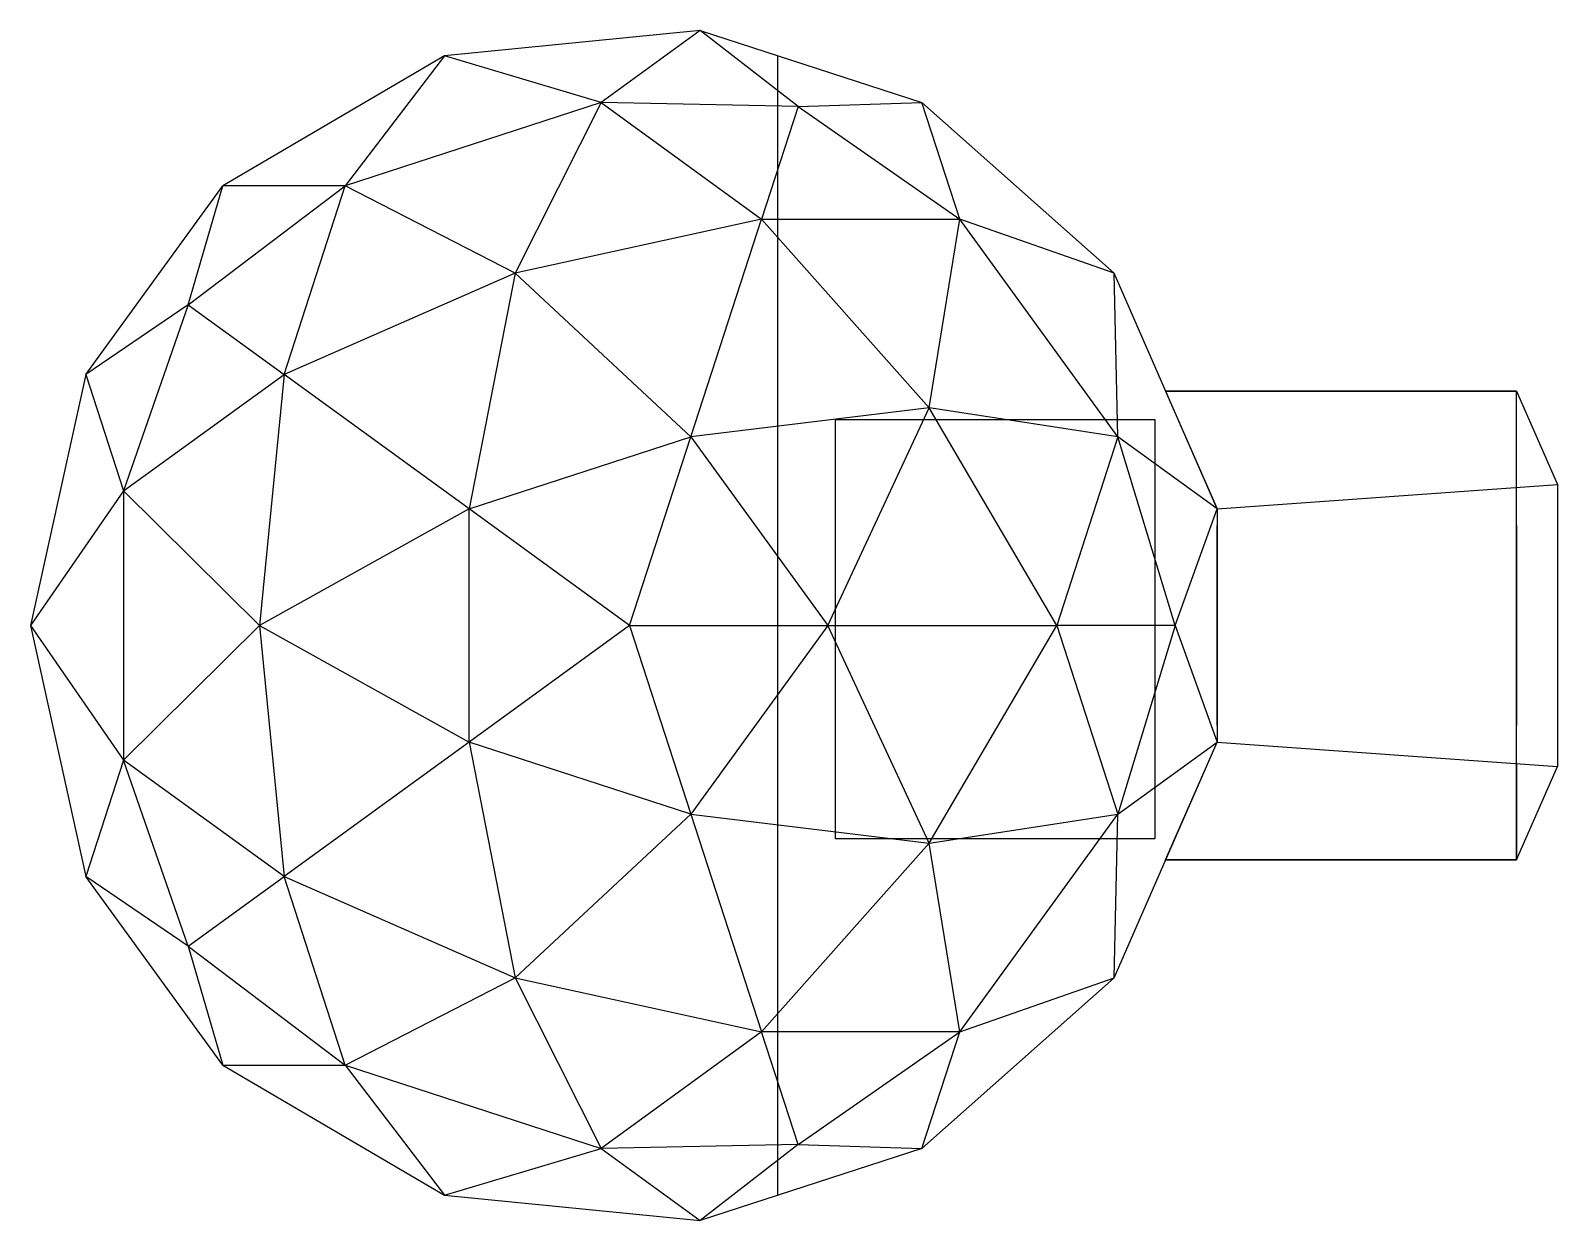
# Model space of a CAD drawing. Header units: millimetres. Extents: x -3000 to 4647, y -2979 to 2979.
import ezdxf

# ---------------------------------------------------------------- set-up
doc = ezdxf.new("R2010")
doc.units = ezdxf.units.MM

msp = doc.modelspace()

# ---------------------------------------------------------------- linework, layer by layer
at = {"color": 1, "ltscale": 100, "extrusion": (-0.276393, 0.850651, -0.447214)}
for p, q in [((354.1, 2979, 572.9), (-927.1, 2853.2, 572.9)), ((354.1, 2979, -1927.1), (-927.1, 2853.2, -1927.1)), ((-927.1, 2853.2, 572.9), (-2037.5, 2201.9, 572.9)), ((-927.1, 2853.2, -1927.1), (-2037.5, 2201.9, -1927.1)), ((-927.1, 2853.2, 572.9), (-1423.7, 2201.9, 1566.2)), ((-142.5, 2618.2, 1566.2), (-927.1, 2853.2, 572.9))]:
    msp.add_line(p, q, dxfattribs=at)
at = {"color": 5, "ltscale": 100, "extrusion": (0.276393, 0.850651, 0.447214)}
for p, q in [((354.1, 2979, 572.9), (-142.5, 2618.2, 1566.2)), ((-142.5, 2618.2, 1566.2), (661, 2034.4, 2180)), ((1654.2, 2034.4, 1566.2), (1464.6, 2618.2, 572.9)), ((661, 2034.4, 2180), (1654.2, 2034.4, 1566.2))]:
    msp.add_line(p, q, dxfattribs=at)
at = {"color": 2, "ltscale": 100, "extrusion": (0.262866, 0.809017, -0.525731)}
msp.add_line((844.2, 2598.1, 1365.9), (354.1, 2979, 572.9), dxfattribs=at)
at = {"color": 5, "ltscale": 100}
for p, q in [((354.1, 2979, 572.9), (1464.6, 2618.2, 572.9)), ((354.1, 2979, -1927.1), (1464.6, 2618.2, -1927.1)), ((-2723.8, 1257.3, 572.9), (-2037.5, 2201.9, 572.9)), ((-2723.8, 1257.3, -1927.1), (-2037.5, 2201.9, -1927.1)), ((-803.5, 583.8, 2888.2), (306.9, 944.6, 2888.2)), ((306.9, 944.6, 2888.2), (993.2, 0, 2888.2)), ((-803.5, -583.8, 2888.2), (-803.5, 583.8, 2888.2)), ((2942.6, 583.8, 572.9), (2942.6, -583.8, 572.9)), ((2942.6, 583.8, -1927.1), (2942.6, -583.8, -1927.1)), ((993.2, 0, 2888.2), (306.9, -944.6, 2888.2)), ((306.9, -944.6, 2888.2), (-803.5, -583.8, 2888.2)), ((-2037.5, -2201.9, 572.9), (-2723.8, -1257.3, 572.9)), ((-2037.5, -2201.9, -1927.1), (-2723.8, -1257.3, -1927.1)), ((1464.6, -2618.2, 572.9), (354.1, -2979, 572.9)), ((1464.6, -2618.2, -1927.1), (354.1, -2979, -1927.1))]:
    msp.add_line(p, q, dxfattribs=at)
at = {"color": 3, "ltscale": 100}
for p, q in [((-142.5, 2618.2, 1566.2), (-1423.7, 2201.9, 1566.2)), ((306.9, 944.6, 2888.2), (661, 2034.4, 2180)), ((2446, 944.6, 1566.2), (1654.2, 2034.4, 1566.2)), ((-803.5, 583.8, 2888.2), (-1730.6, 1257.3, 2180)), ((-2534.1, 673.5, 1566.2), (-2534.1, -673.5, 1566.2)), ((993.2, 0, 2888.2), (2139.1, 0, 2180)), ((-803.5, -583.8, 2888.2), (-1730.6, -1257.3, 2180)), ((306.9, -944.6, 2888.2), (661, -2034.4, 2180)), ((1654.2, -2034.4, 1566.2), (2446, -944.6, 1566.2)), ((-1423.7, -2201.9, 1566.2), (-142.5, -2618.2, 1566.2))]:
    msp.add_line(p, q, dxfattribs=at)
at = {"color": 1, "ltscale": 100}
for p, q in [((-142.5, 2618.2, 1566.2), (-572.9, 1763.4, 2427.1)), ((-572.9, 1763.4, 2427.1), (-1423.7, 2201.9, 1566.2)), ((661, 2034.4, 2180), (-572.9, 1763.4, 2427.1)), ((1500, 1089.8, 2427.1), (661, 2034.4, 2180)), ((1500, 1089.8, 2427.1), (1654.2, 2034.4, 1566.2)), ((-572.9, 1763.4, 2427.1), (-1730.6, 1257.3, 2180)), ((-1730.6, 1257.3, 2180), (-1854.1, 0, 2427.1)), ((2139.1, 0, 2180), (1500, 1089.8, 2427.1)), ((2446, 944.6, 1566.2), (1500, 1089.8, 2427.1)), ((-2534.1, 673.5, 1566.2), (-1854.1, 0, 2427.1)), ((1500, -1089.8, 2427.1), (2139.1, 0, 2180)), ((-1854.1, 0, 2427.1), (-2534.1, -673.5, 1566.2)), ((-1854.1, 0, 2427.1), (-1730.6, -1257.3, 2180)), ((1500, -1089.8, 2427.1), (2446, -944.6, 1566.2)), ((661, -2034.4, 2180), (1500, -1089.8, 2427.1)), ((1654.2, -2034.4, 1566.2), (1500, -1089.8, 2427.1)), ((-1730.6, -1257.3, 2180), (-572.9, -1763.4, 2427.1)), ((-1423.7, -2201.9, 1566.2), (-572.9, -1763.4, 2427.1)), ((-572.9, -1763.4, 2427.1), (661, -2034.4, 2180)), ((-572.9, -1763.4, 2427.1), (-142.5, -2618.2, 1566.2))]:
    msp.add_line(p, q, dxfattribs=at)
at = {"color": 2, "ltscale": 100, "extrusion": (-0.587785, 0.809017, -4.3344e-10)}
msp.add_line((844.2, 2598.1, 1365.9), (-142.5, 2618.2, 1566.2), dxfattribs=at)
at = {"color": 2, "ltscale": 100, "extrusion": (0.951057, 0.309017, 3.61509e-10)}
msp.add_line((844.2, 2598.1, 1365.9), (1464.6, 2618.2, 572.9), dxfattribs=at)
at = {"color": 1, "ltscale": 100, "extrusion": (0.723607, 0.525731, -0.447214)}
for p, q in [((2427.1, 1763.4, 572.9), (1464.6, 2618.2, 572.9)), ((2427.1, 1763.4, -1927.1), (1464.6, 2618.2, -1927.1)), ((2427.1, 1763.4, 572.9), (1654.2, 2034.4, 1566.2)), ((2942.6, 583.8, 572.9), (2427.1, 1763.4, 572.9)), ((2446, 944.6, 1566.2), (2427.1, 1763.4, 572.9)), ((2942.6, 583.8, -1927.1), (2427.1, 1763.4, -1927.1))]:
    msp.add_line(p, q, dxfattribs=at)
at = {"color": 2, "ltscale": 100, "extrusion": (-0.425325, 0.309017, 0.850651)}
for p, q in [((844.2, 2598.1, 1365.9), (661, 2034.4, 2180)), ((-2210.1, -1605.7, 1365.9), (-2534.1, -673.5, 1566.2))]:
    msp.add_line(p, q, dxfattribs=at)
at = {"color": 2, "ltscale": 100, "extrusion": (0.525731, -4.48246e-10, 0.850651)}
msp.add_line((844.2, 2598.1, 1365.9), (1654.2, 2034.4, 1566.2), dxfattribs=at)
at = {"color": 2, "ltscale": 100, "extrusion": (4.91307e-10, 1, 3.61509e-10)}
msp.add_line((-2210.1, 1605.7, 1365.9), (-2037.5, 2201.9, 572.9), dxfattribs=at)
at = {"color": 2, "ltscale": 100, "extrusion": (0.16246, 0.5, 0.850651)}
for p, q in [((-2210.1, 1605.7, 1365.9), (-1423.7, 2201.9, 1566.2)), ((2731.8, 0, 1365.9), (2139.1, 0, 2180))]:
    msp.add_line(p, q, dxfattribs=at)
at = {"color": 5, "ltscale": 100, "extrusion": (-0.723607, 0.525731, 0.447214)}
for p, q in [((-1423.7, 2201.9, 1566.2), (-2037.5, 2201.9, 572.9)), ((-1730.6, 1257.3, 2180), (-1423.7, 2201.9, 1566.2)), ((-2723.8, 1257.3, 572.9), (-2534.1, 673.5, 1566.2)), ((-2534.1, 673.5, 1566.2), (-1730.6, 1257.3, 2180))]:
    msp.add_line(p, q, dxfattribs=at)
at = {"color": 1, "ltscale": 100, "extrusion": (0.587785, 0.809017, 0)}
for p, q in [((-572.9, 1763.4, 2427.1), (-803.5, 583.8, 2888.2)), ((306.9, 944.6, 2888.2), (-572.9, 1763.4, 2427.1))]:
    msp.add_line(p, q, dxfattribs=at)
at = {"color": 2, "ltscale": 100, "extrusion": (-0.688191, 0.5, -0.525731)}
msp.add_line((-2210.1, 1605.7, 1365.9), (-2723.8, 1257.3, 572.9), dxfattribs=at)
at = {"color": 2, "ltscale": 100, "extrusion": (-0.951057, -0.309017, -4.3344e-10)}
msp.add_line((-2210.1, 1605.7, 1365.9), (-2534.1, 673.5, 1566.2), dxfattribs=at)
at = {"color": 2, "ltscale": 100, "extrusion": (-0.425325, -0.309017, 0.850651)}
for p, q in [((-2210.1, 1605.7, 1365.9), (-1730.6, 1257.3, 2180)), ((844.2, -2598.1, 1365.9), (-142.5, -2618.2, 1566.2))]:
    msp.add_line(p, q, dxfattribs=at)
at = {"color": 1, "ltscale": 100, "extrusion": (-0.894427, 0, -0.447214)}
for p, q in [((-2723.8, 1257.3, 572.9), (-3000, 0, 572.9)), ((-2723.8, 1257.3, -1927.1), (-3000, 0, -1927.1)), ((-2534.1, 673.5, 1566.2), (-3000, 0, 572.9)), ((-3000, 0, 572.9), (-2723.8, -1257.3, 572.9)), ((-3000, 0, 572.9), (-2534.1, -673.5, 1566.2)), ((-3000, 0, -1927.1), (-2723.8, -1257.3, -1927.1))]:
    msp.add_line(p, q, dxfattribs=at)
at = {"ltscale": 100, "extrusion": (-1, 0, 0)}
for p, q in [((4442.6, 1173.6, -527.1), (2684.8, 1173.6, -527.1)), ((2684.8, 1173.6, -527.1), (2942.6, 583.8, 572.9)), ((2684.8, 1173.6, -527.1), (2684.8, 1173.6, -1927.1)), ((4442.6, 1173.6, -527.1), (4647.2, 705.7, 345.7)), ((2684.8, -1173.6, -527.1), (2942.6, -583.8, 572.9)), ((4442.6, -1173.6, -527.1), (4647.2, -705.7, 345.7)), ((4442.6, -1173.6, -527.1), (2684.8, -1173.6, -527.1)), ((2684.8, -1173.6, -527.1), (2684.8, -1173.6, -1927.1))]:
    msp.add_line(p, q, dxfattribs=at)
at = {"ltscale": 100, "extrusion": (0, -1, 0)}
for p, q in [((4442.6, 1173.6, -527.1), (4442.6, 1173.6, -1927.1)), ((4442.6, 691, 372.9), (4442.6, 1173.6, -527.1)), ((2942.6, 583.8, 572.9), (4647.2, 705.7, 345.7)), ((4442.6, -691, 372.9), (4442.6, 691, 372.9)), ((2942.6, -583.8, 572.9), (4647.2, -705.7, 345.7)), ((4442.6, -691, 372.9), (4442.6, -1173.6, -527.1)), ((4442.6, -1173.6, -527.1), (4442.6, -1173.6, -1927.1))]:
    msp.add_line(p, q, dxfattribs=at)
at = {"color": 1, "ltscale": 100, "extrusion": (0.951057, -0.309017, 0)}
for p, q in [((1500, 1089.8, 2427.1), (306.9, 944.6, 2888.2)), ((993.2, 0, 2888.2), (1500, 1089.8, 2427.1))]:
    msp.add_line(p, q, dxfattribs=at)
at = {"color": 2, "ltscale": 100, "extrusion": (-0.262866, 0.809017, 0.525731)}
msp.add_line((0, 0, 3054.2), (306.9, 944.6, 2888.2), dxfattribs=at)
at = {"color": 5, "ltscale": 100, "extrusion": (0.894427, 0, 0.447214)}
for p, q in [((2446, 944.6, 1566.2), (2139.1, 0, 2180)), ((2942.6, 583.8, 572.9), (2446, 944.6, 1566.2)), ((2139.1, 0, 2180), (2446, -944.6, 1566.2)), ((2446, -944.6, 1566.2), (2942.6, -583.8, 572.9))]:
    msp.add_line(p, q, dxfattribs=at)
at = {"color": 2, "ltscale": 100, "extrusion": (0.587785, 0.809017, -4.3344e-10)}
msp.add_line((2731.8, 0, 1365.9), (2446, 944.6, 1566.2), dxfattribs=at)
at = {"ltscale": 100, "extrusion": (0, 1, 0)}
msp.add_line((4647.2, 705.7, 345.7), (4647.2, -705.7, 345.7), dxfattribs=at)
at = {"color": 1, "ltscale": 100, "extrusion": (-0.587785, 0.809017, 0)}
for p, q in [((-803.5, 583.8, 2888.2), (-1854.1, 0, 2427.1)), ((-1854.1, 0, 2427.1), (-803.5, -583.8, 2888.2))]:
    msp.add_line(p, q, dxfattribs=at)
at = {"color": 2, "ltscale": 100, "extrusion": (-0.850651, -4.67259e-10, 0.525731)}
msp.add_line((0, 0, 3054.2), (-803.5, 583.8, 2888.2), dxfattribs=at)
at = {"color": 2, "ltscale": 100, "extrusion": (0.850651, -4.67259e-10, -0.525731)}
msp.add_line((2731.8, 0, 1365.9), (2942.6, 583.8, 572.9), dxfattribs=at)
at = {"color": 2, "ltscale": 100, "extrusion": (-0.262866, -0.809017, 0.525731)}
msp.add_line((0, 0, 3054.2), (-803.5, -583.8, 2888.2), dxfattribs=at)
at = {"color": 2, "ltscale": 100, "extrusion": (0.688191, 0.5, 0.525731)}
msp.add_line((0, 0, 3054.2), (993.2, 0, 2888.2), dxfattribs=at)
at = {"color": 2, "ltscale": 100, "extrusion": (0.688191, -0.5, 0.525731)}
msp.add_line((0, 0, 3054.2), (306.9, -944.6, 2888.2), dxfattribs=at)
at = {"color": 1, "ltscale": 100, "extrusion": (-1.55431e-15, -1, 0)}
msp.add_line((1500, -1089.8, 2427.1), (993.2, 0, 2888.2), dxfattribs=at)
at = {"color": 2, "ltscale": 100, "extrusion": (0.16246, -0.5, 0.850651)}
for p, q in [((2731.8, 0, 1365.9), (2446, -944.6, 1566.2)), ((-2210.1, -1605.7, 1365.9), (-1730.6, -1257.3, 2180))]:
    msp.add_line(p, q, dxfattribs=at)
at = {"color": 2, "ltscale": 100, "extrusion": (0.587785, -0.809017, 3.61509e-10)}
msp.add_line((2731.8, 0, 1365.9), (2942.6, -583.8, 572.9), dxfattribs=at)
at = {"color": 1, "ltscale": 100, "extrusion": (-0.951057, -0.309017, 0)}
for p, q in [((-803.5, -583.8, 2888.2), (-572.9, -1763.4, 2427.1)), ((-572.9, -1763.4, 2427.1), (306.9, -944.6, 2888.2))]:
    msp.add_line(p, q, dxfattribs=at)
at = {"color": 1, "ltscale": 100, "extrusion": (0.723607, -0.525731, -0.447214)}
for p, q in [((2427.1, -1763.4, 572.9), (2942.6, -583.8, 572.9)), ((2427.1, -1763.4, -1927.1), (2942.6, -583.8, -1927.1)), ((2427.1, -1763.4, 572.9), (2446, -944.6, 1566.2)), ((1464.6, -2618.2, 572.9), (2427.1, -1763.4, 572.9)), ((1464.6, -2618.2, -1927.1), (2427.1, -1763.4, -1927.1)), ((1654.2, -2034.4, 1566.2), (2427.1, -1763.4, 572.9))]:
    msp.add_line(p, q, dxfattribs=at)
at = {"color": 5, "ltscale": 100, "extrusion": (-0.723607, -0.525731, 0.447214)}
for p, q in [((-2534.1, -673.5, 1566.2), (-2723.8, -1257.3, 572.9)), ((-1730.6, -1257.3, 2180), (-2534.1, -673.5, 1566.2)), ((-1423.7, -2201.9, 1566.2), (-1730.6, -1257.3, 2180)), ((-2037.5, -2201.9, 572.9), (-1423.7, -2201.9, 1566.2))]:
    msp.add_line(p, q, dxfattribs=at)
at = {"color": 1, "ltscale": 100, "extrusion": (-1.33227e-15, -1, 0)}
msp.add_line((306.9, -944.6, 2888.2), (1500, -1089.8, 2427.1), dxfattribs=at)
at = {"color": 2, "ltscale": 100, "extrusion": (-0.951057, 0.309017, 3.61509e-10)}
msp.add_line((-2210.1, -1605.7, 1365.9), (-2723.8, -1257.3, 572.9), dxfattribs=at)
at = {"color": 2, "ltscale": 100, "extrusion": (-3.33067e-16, -1, -4.3344e-10)}
msp.add_line((-2210.1, -1605.7, 1365.9), (-1423.7, -2201.9, 1566.2), dxfattribs=at)
at = {"color": 2, "ltscale": 100, "extrusion": (-0.688191, -0.5, -0.525731)}
msp.add_line((-2210.1, -1605.7, 1365.9), (-2037.5, -2201.9, 572.9), dxfattribs=at)
at = {"color": 5, "ltscale": 100, "extrusion": (0.276393, -0.850651, 0.447214)}
for p, q in [((661, -2034.4, 2180), (-142.5, -2618.2, 1566.2)), ((1654.2, -2034.4, 1566.2), (661, -2034.4, 2180)), ((1464.6, -2618.2, 572.9), (1654.2, -2034.4, 1566.2)), ((-142.5, -2618.2, 1566.2), (354.1, -2979, 572.9))]:
    msp.add_line(p, q, dxfattribs=at)
at = {"color": 2, "ltscale": 100, "extrusion": (0.525731, 4.48246e-10, 0.850651)}
msp.add_line((844.2, -2598.1, 1365.9), (661, -2034.4, 2180), dxfattribs=at)
at = {"color": 2, "ltscale": 100, "extrusion": (0.951057, -0.309017, -4.3344e-10)}
msp.add_line((844.2, -2598.1, 1365.9), (1654.2, -2034.4, 1566.2), dxfattribs=at)
at = {"color": 1, "ltscale": 100, "extrusion": (-0.276393, -0.850651, -0.447214)}
for p, q in [((-2037.5, -2201.9, 572.9), (-927.1, -2853.2, 572.9)), ((-2037.5, -2201.9, -1927.1), (-927.1, -2853.2, -1927.1)), ((-1423.7, -2201.9, 1566.2), (-927.1, -2853.2, 572.9)), ((-927.1, -2853.2, 572.9), (-142.5, -2618.2, 1566.2)), ((-927.1, -2853.2, 572.9), (354.1, -2979, 572.9)), ((-927.1, -2853.2, -1927.1), (354.1, -2979, -1927.1))]:
    msp.add_line(p, q, dxfattribs=at)
at = {"color": 2, "ltscale": 100, "extrusion": (-0.587785, -0.809017, 3.61509e-10)}
msp.add_line((844.2, -2598.1, 1365.9), (354.1, -2979, 572.9), dxfattribs=at)
at = {"color": 2, "ltscale": 100, "extrusion": (0.262866, -0.809017, -0.525731)}
msp.add_line((844.2, -2598.1, 1365.9), (1464.6, -2618.2, 572.9), dxfattribs=at)
at = {"ltscale": 100, "extrusion": (-1, 0, 0)}
for points, elevation in [([(-2979, 572.9), (-2979, -1927.1)], -354.1), ([(-2853.2, 572.9), (-2853.2, -1927.1)], 927.1), ([(-2618.2, 572.9), (-2618.2, -1927.1)], -1464.6), ([(-2201.9, 572.9), (-2201.9, -1927.1)], 2037.5), ([(-1763.4, 572.9), (-1763.4, -1927.1)], -2427.1), ([(-1257.3, 572.9), (-1257.3, -1927.1)], 2723.8), ([(-583.8, 572.9), (-583.8, -1927.1)], -2942.6), ([(0, 572.9), (0, -1927.1)], 3000), ([(583.8, 572.9), (583.8, -1927.1)], -2942.6), ([(1257.3, 572.9), (1257.3, -1927.1)], 2723.8), ([(1763.4, 572.9), (1763.4, -1927.1)], -2427.1), ([(2201.9, 572.9), (2201.9, -1927.1)], 2037.5), ([(2618.2, 572.9), (2618.2, -1927.1)], -1464.6), ([(2853.2, 572.9), (2853.2, -1927.1)], 927.1), ([(2979, 572.9), (2979, -1927.1)], -354.1)]:
    msp.add_lwpolyline(points, dxfattribs=dict(at, elevation=elevation))
at = {"ltscale": 100}
for points, elevation in [([(742.6, -2852.8), (742.6, 2852.8)], 572.9), ([(2684.8, 1173.6), (4442.6, 1173.6)], -1927.1), ([(4442.6, -1173.6), (4442.6, 1173.6)], -1927.1), ([(2684.8, -1173.6), (4442.6, -1173.6)], -1927.1)]:
    msp.add_lwpolyline(points, dxfattribs=dict(at, elevation=elevation))
at = {"ltscale": 100, "elevation": 732.8}
msp.add_lwpolyline([(2631, 1032), (2631, -1068), (1031, -1068), (1031, 1032)], close=True, dxfattribs=at)
at = {"ltscale": 100, "extrusion": (1, 0, 0)}
for elevation in [2942.6, 4442.6]:
    msp.add_lwpolyline([(-500, -1927.1), (500, -1927.1), (500, 172.9), (-500, 172.9)], close=True, dxfattribs=dict(at, elevation=elevation))

doc.saveas('drawing.dxf')
